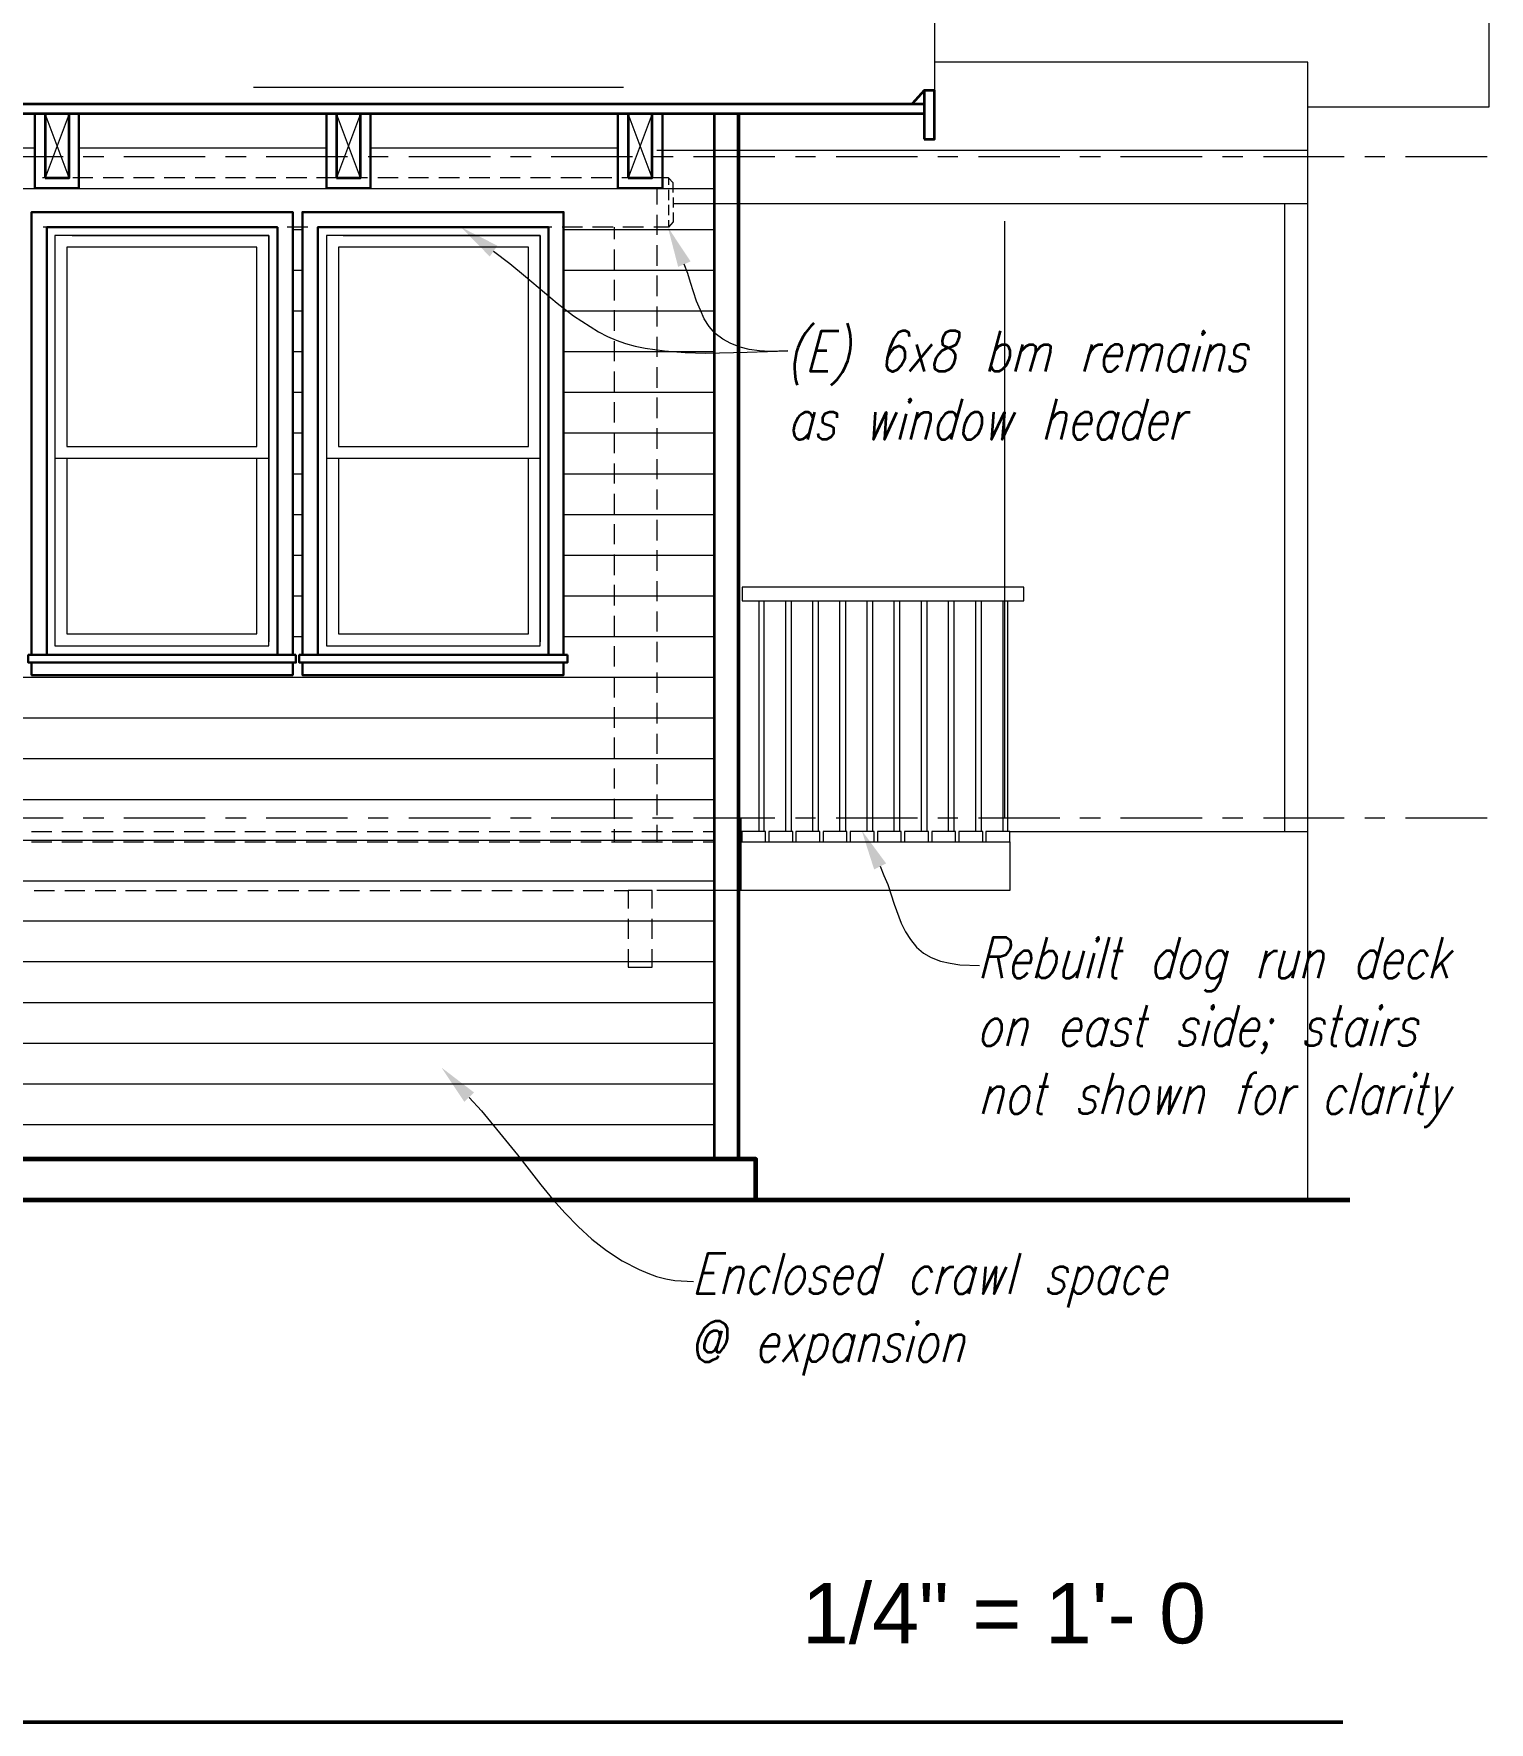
# Model space of a CAD drawing. Header units: inches. Extents: x 1543 to 43489, y -26 to 5775.
# Drawn here: x 3647 to 3870.6, y 1575 to 1834.4 of the extents above; entities that cross this region are included whole.
import ezdxf

# ---------------------------------------------------------------- set-up
doc = ezdxf.new("R2010")
doc.units = ezdxf.units.IN
doc.header["$LTSCALE"] = 0.5
doc.header["$MEASUREMENT"] = 0
for name, color, linetype in [('PDF_A-COLS', 7, 'Continuous'), ('PDF_A-FLOR', 7, 'Continuous'), ('PDF_A-FLOR-HRAL', 7, 'Continuous'), ('PDF_A-FLOR-LEVL', 7, 'Continuous'), ('PDF_A-Window', 7, 'Continuous'), ('PDF_C-TOPO', 7, 'Continuous'), ('PDF_Hatch-siding', 7, 'Continuous'), ('PDF_Hidden1', 7, 'Continuous'), ('PDF_Layer1', 7, 'Continuous'), ('PDF_Layer2', 7, 'Continuous'), ('PDF_Layer3', 7, 'Continuous'), ('PDF_Layer30', 7, 'Continuous'), ('PDF_Layer6', 7, 'Continuous'), ('PDF_LEADER', 7, 'Continuous'), ('PDF_Text', 7, 'Continuous'), ('PDF_TEXT3', 7, 'Continuous')]:
    doc.layers.add(name, color=color, linetype=linetype)
doc.styles.add('PDF Arial', font='arial.ttf')

msp = doc.modelspace()

# ---------------------------------------------------------------- linework, layer by layer
at = {"layer": 'PDF_A-COLS', "lineweight": 5}
msp.add_lwpolyline([(3796.14, 1805.61), (3796.14, 1713.96)], dxfattribs=at)
at = {"layer": 'PDF_A-FLOR', "lineweight": 35}
msp.add_lwpolyline([(3755.52, 1713.96), (3755.52, 1702.78)], dxfattribs=at)
at = {"layer": 'PDF_A-FLOR-HRAL', "lineweight": 13}
msp.add_lwpolyline([(3799.14, 1747.32), (3799.14, 1749.4), (3755.85, 1749.4), (3755.85, 1747.32)], close=True, dxfattribs=at)
for points in [[(3758.44, 1711.87), (3758.44, 1747.32)], [(3759.19, 1747.32), (3759.19, 1711.87)], [(3762.53, 1711.87), (3762.53, 1747.32)], [(3763.36, 1747.32), (3763.36, 1711.87)], [(3766.7, 1711.87), (3766.7, 1747.32)], [(3767.53, 1747.32), (3767.53, 1711.87)], [(3770.87, 1711.87), (3770.87, 1747.32)], [(3771.7, 1747.32), (3771.7, 1711.87)], [(3775.04, 1711.87), (3775.04, 1747.32)], [(3775.87, 1747.32), (3775.87, 1711.87)], [(3779.21, 1711.87), (3779.21, 1747.32)], [(3780.04, 1747.32), (3780.04, 1711.87)], [(3783.38, 1711.87), (3783.38, 1747.32)], [(3784.21, 1747.32), (3784.21, 1711.87)], [(3787.55, 1711.87), (3787.55, 1747.32)], [(3788.38, 1747.32), (3788.38, 1711.87)], [(3791.72, 1711.87), (3791.72, 1747.32)], [(3792.55, 1747.32), (3792.55, 1711.87)]]:
    msp.add_lwpolyline(points, dxfattribs=at)
at = {"layer": 'PDF_A-FLOR-HRAL', "lineweight": 20}
for points in [[(3795.89, 1747.32), (3795.89, 1711.87)], [(3796.64, 1711.87), (3796.64, 1747.32)]]:
    msp.add_lwpolyline(points, dxfattribs=at)
at = {"layer": 'PDF_A-FLOR-LEVL', "lineweight": 20}
for points in [[(3639.01, 1815.54), (3651.52, 1815.54)], [(3654.61, 1815.54), (3657.78, 1815.54)], [(3660.86, 1815.54), (3673.37, 1815.54)], [(3676.46, 1815.54), (3679.63, 1815.54)], [(3682.71, 1815.54), (3695.22, 1815.54)], [(3698.39, 1815.54), (3701.48, 1815.54)], [(3704.65, 1815.54), (3717.16, 1815.54)], [(3720.24, 1815.54), (3723.41, 1815.54)], [(3726.5, 1815.54), (3739.01, 1815.54)], [(3742.09, 1815.54), (3745.26, 1815.54)], [(3748.35, 1815.54), (3760.86, 1815.54)], [(3764.03, 1815.54), (3767.11, 1815.54)], [(3770.28, 1815.54), (3782.79, 1815.54)], [(3785.88, 1815.54), (3788.96, 1815.54)], [(3792.13, 1815.54), (3804.64, 1815.54)], [(3807.73, 1815.54), (3810.9, 1815.54)], [(3813.98, 1815.54), (3826.49, 1815.54)], [(3829.66, 1815.54), (3832.75, 1815.54)], [(3835.92, 1815.54), (3848.35, 1815.54)], [(3851.51, 1815.54), (3854.6, 1815.54)], [(3857.77, 1815.54), (3870.28, 1815.54)], [(3639.01, 1713.96), (3651.52, 1713.96)], [(3654.61, 1713.96), (3657.78, 1713.96)], [(3660.86, 1713.96), (3673.37, 1713.96)], [(3676.46, 1713.96), (3679.63, 1713.96)], [(3682.71, 1713.96), (3695.22, 1713.96)], [(3698.39, 1713.96), (3701.48, 1713.96)], [(3704.65, 1713.96), (3717.16, 1713.96)], [(3720.24, 1713.96), (3723.41, 1713.96)], [(3726.5, 1713.96), (3739.01, 1713.96)], [(3742.09, 1713.96), (3745.26, 1713.96)], [(3748.35, 1713.96), (3760.86, 1713.96)], [(3764.03, 1713.96), (3767.11, 1713.96)], [(3770.28, 1713.96), (3782.79, 1713.96)], [(3785.88, 1713.96), (3788.96, 1713.96)], [(3792.13, 1713.96), (3804.64, 1713.96)], [(3807.73, 1713.96), (3810.9, 1713.96)], [(3813.98, 1713.96), (3826.49, 1713.96)], [(3829.66, 1713.96), (3832.75, 1713.96)], [(3835.92, 1713.96), (3848.35, 1713.96)], [(3851.51, 1713.96), (3854.6, 1713.96)], [(3857.77, 1713.96), (3870.28, 1713.96)]]:
    msp.add_lwpolyline(points, dxfattribs=at)
at = {"layer": 'PDF_A-Window', "lineweight": 30}
for points in [[(3647.18, 1822.13), (3647.18, 1810.7), (3653.94, 1810.7), (3653.94, 1822.13)], [(3691.97, 1822.13), (3691.97, 1810.7), (3698.73, 1810.7), (3698.73, 1822.13)], [(3736.76, 1822.13), (3736.76, 1810.7), (3743.59, 1810.7), (3743.59, 1822.13)]]:
    msp.add_lwpolyline(points, dxfattribs=at)
at = {"layer": 'PDF_C-TOPO', "lineweight": 60}
for points in [[(3757.94, 1655.24), (3757.94, 1661.5), (3294.15, 1661.5), (3294.15, 1655.24), (3235.77, 1649.07)], [(3849.18, 1655.24), (3294.15, 1655.24)]]:
    msp.add_lwpolyline(points, dxfattribs=at)
at = {"layer": 'PDF_Hatch-siding', "lineweight": 13}
for points in [[(3609.15, 1816.87), (3647.18, 1816.87)], [(3653.94, 1816.87), (3691.97, 1816.87)], [(3698.73, 1816.87), (3736.76, 1816.87)], [(3540.18, 1810.62), (3751.6, 1810.62)], [(3686.8, 1804.36), (3688.3, 1804.36)], [(3728.42, 1804.36), (3751.6, 1804.36)], [(3686.8, 1798.11), (3688.3, 1798.11)], [(3728.42, 1798.11), (3751.6, 1798.11)], [(3686.8, 1791.85), (3688.3, 1791.85)], [(3728.42, 1791.85), (3751.6, 1791.85)], [(3686.8, 1785.6), (3688.3, 1785.6)], [(3728.42, 1785.6), (3751.6, 1785.6)], [(3686.8, 1779.34), (3688.3, 1779.34)], [(3728.42, 1779.34), (3751.6, 1779.34)], [(3686.8, 1773.09), (3688.3, 1773.09)], [(3728.42, 1773.09), (3751.6, 1773.09)], [(3686.8, 1766.83), (3688.3, 1766.83)], [(3728.42, 1766.83), (3751.6, 1766.83)], [(3686.8, 1760.58), (3688.3, 1760.58)], [(3728.42, 1760.58), (3751.6, 1760.58)], [(3686.8, 1754.32), (3688.3, 1754.32)], [(3728.42, 1754.32), (3751.6, 1754.32)], [(3686.8, 1748.07), (3688.3, 1748.07)], [(3728.42, 1748.07), (3751.6, 1748.07)], [(3686.8, 1741.81), (3688.3, 1741.81)], [(3728.42, 1741.81), (3751.6, 1741.81)], [(3540.18, 1735.56), (3751.6, 1735.56)], [(3540.18, 1729.3), (3751.6, 1729.3)], [(3540.18, 1723.05), (3751.6, 1723.05)], [(3540.18, 1716.79), (3751.6, 1716.79)], [(3540.18, 1710.54), (3751.6, 1710.54)], [(3540.18, 1704.28), (3751.6, 1704.28)], [(3540.18, 1698.11), (3751.6, 1698.11)], [(3540.18, 1691.86), (3751.6, 1691.86)], [(3540.18, 1685.6), (3751.6, 1685.6)], [(3540.18, 1679.35), (3751.6, 1679.35)], [(3540.18, 1673.09), (3751.6, 1673.09)], [(3540.18, 1666.84), (3751.6, 1666.84)]]:
    msp.add_lwpolyline(points, dxfattribs=at)
at = {"layer": 'PDF_Hidden1', "lineweight": 20}
for points in [[(3651.44, 1812.29), (3648.35, 1812.29)], [(3656.11, 1812.29), (3653.02, 1812.29)], [(3660.78, 1812.29), (3657.69, 1812.29)], [(3665.53, 1812.29), (3662.36, 1812.29)], [(3670.2, 1812.29), (3667.03, 1812.29)], [(3674.87, 1812.29), (3671.79, 1812.29)], [(3679.54, 1812.29), (3676.46, 1812.29)], [(3684.21, 1812.29), (3681.13, 1812.29)], [(3688.97, 1812.29), (3685.8, 1812.29)], [(3693.64, 1812.29), (3690.47, 1812.29)], [(3698.31, 1812.29), (3695.22, 1812.29)], [(3702.98, 1812.29), (3699.89, 1812.29)], [(3707.65, 1812.29), (3704.56, 1812.29)], [(3712.4, 1812.29), (3709.23, 1812.29)], [(3717.07, 1812.29), (3713.9, 1812.29)], [(3721.74, 1812.29), (3718.66, 1812.29)], [(3726.41, 1812.29), (3723.33, 1812.29)], [(3731.17, 1812.29), (3728, 1812.29)], [(3735.84, 1812.29), (3732.67, 1812.29)], [(3740.51, 1812.29), (3737.34, 1812.29)], [(3745.26, 1810.03), (3745.26, 1811.53), (3744.51, 1812.29), (3742.09, 1812.29)], [(3742.76, 1810.7), (3742.76, 1808.2)], [(3744.51, 1812.29), (3744.51, 1811.2)], [(3744.51, 1810.45), (3744.51, 1808.87)], [(3744.51, 1808.12), (3744.51, 1806.53)], [(3745.26, 1809.28), (3745.26, 1807.7)], [(3745.26, 1806.95), (3745.26, 1805.53), (3744.51, 1804.7), (3742.26, 1804.7)], [(3742.76, 1806.61), (3742.76, 1803.53)], [(3744.51, 1805.78), (3744.51, 1804.7)], [(3651.6, 1804.7), (3648.44, 1804.7)], [(3656.28, 1804.7), (3653.19, 1804.7)], [(3660.95, 1804.7), (3657.86, 1804.7)], [(3665.7, 1804.7), (3662.53, 1804.7)], [(3670.37, 1804.7), (3667.2, 1804.7)], [(3675.04, 1804.7), (3671.95, 1804.7)], [(3679.71, 1804.7), (3676.62, 1804.7)], [(3684.38, 1804.7), (3681.3, 1804.7)], [(3689.13, 1804.7), (3685.97, 1804.7)], [(3693.81, 1804.7), (3690.64, 1804.7)], [(3698.48, 1804.7), (3695.39, 1804.7)], [(3703.15, 1804.7), (3700.06, 1804.7)], [(3707.82, 1804.7), (3704.73, 1804.7)], [(3712.57, 1804.7), (3709.4, 1804.7)], [(3717.24, 1804.7), (3714.07, 1804.7)], [(3721.91, 1804.7), (3718.83, 1804.7)], [(3726.58, 1804.7), (3723.5, 1804.7)], [(3731.34, 1804.7), (3728.17, 1804.7)], [(3736.01, 1804.7), (3732.84, 1804.7)], [(3736.17, 1804.7), (3736.17, 1802.86)], [(3740.68, 1804.7), (3737.51, 1804.7)], [(3736.17, 1801.28), (3736.17, 1798.19)], [(3742.76, 1801.94), (3742.76, 1798.77)], [(3736.17, 1796.61), (3736.17, 1793.44)], [(3742.76, 1797.27), (3742.76, 1794.1)], [(3742.76, 1792.52), (3742.76, 1789.43)], [(3736.17, 1791.94), (3736.17, 1788.77)], [(3742.76, 1787.85), (3742.76, 1784.76)], [(3736.17, 1787.18), (3736.17, 1784.1)], [(3736.17, 1782.51), (3736.17, 1779.43)], [(3742.76, 1783.18), (3742.76, 1780.01)], [(3736.17, 1777.84), (3736.17, 1774.67)], [(3742.76, 1778.51), (3742.76, 1775.34)], [(3736.17, 1773.17), (3736.17, 1770)], [(3742.76, 1773.84), (3742.76, 1770.67)], [(3736.17, 1768.42), (3736.17, 1765.33)], [(3742.76, 1769.08), (3742.76, 1766)], [(3742.76, 1764.41), (3742.76, 1761.33)], [(3736.17, 1763.75), (3736.17, 1760.66)], [(3736.17, 1759.08), (3736.17, 1755.99)], [(3742.76, 1759.74), (3742.76, 1756.57)], [(3736.17, 1754.41), (3736.17, 1751.24)], [(3742.76, 1755.07), (3742.76, 1751.9)], [(3736.17, 1749.74), (3736.17, 1746.57)], [(3742.76, 1750.32), (3742.76, 1747.23)], [(3736.17, 1744.98), (3736.17, 1741.9)], [(3742.76, 1745.65), (3742.76, 1742.56)], [(3742.76, 1740.98), (3742.76, 1737.89)], [(3736.17, 1740.31), (3736.17, 1737.23)], [(3736.17, 1735.64), (3736.17, 1732.47)], [(3742.76, 1736.31), (3742.76, 1733.14)], [(3736.17, 1730.97), (3736.17, 1727.8)], [(3742.76, 1731.64), (3742.76, 1728.47)], [(3736.17, 1726.3), (3736.17, 1723.13)], [(3742.76, 1726.88), (3742.76, 1723.8)], [(3736.17, 1721.55), (3736.17, 1718.46)], [(3742.76, 1722.21), (3742.76, 1719.13)], [(3742.76, 1717.54), (3742.76, 1714.37)], [(3736.17, 1716.88), (3736.17, 1713.79)], [(3736.17, 1712.21), (3736.17, 1710.29)], [(3742.76, 1712.87), (3742.76, 1710.29)], [(3646.68, 1711.87), (3649.77, 1711.87)], [(3646.68, 1710.29), (3649.77, 1710.29)], [(3651.35, 1711.87), (3654.52, 1711.87)], [(3651.35, 1710.29), (3654.52, 1710.29)], [(3656.02, 1711.87), (3659.19, 1711.87)], [(3656.02, 1710.29), (3659.19, 1710.29)], [(3660.78, 1711.87), (3663.86, 1711.87)], [(3660.78, 1710.29), (3663.86, 1710.29)], [(3665.45, 1711.87), (3668.53, 1711.87)], [(3665.45, 1710.29), (3668.53, 1710.29)], [(3670.12, 1711.87), (3673.21, 1711.87)], [(3670.12, 1710.29), (3673.21, 1710.29)], [(3674.79, 1711.87), (3677.96, 1711.87)], [(3674.79, 1710.29), (3677.96, 1710.29)], [(3679.46, 1711.87), (3682.63, 1711.87)], [(3679.46, 1710.29), (3682.63, 1710.29)], [(3684.21, 1711.87), (3687.3, 1711.87)], [(3684.21, 1710.29), (3687.3, 1710.29)], [(3688.88, 1711.87), (3691.97, 1711.87)], [(3688.88, 1710.29), (3691.97, 1710.29)], [(3693.55, 1711.87), (3696.64, 1711.87)], [(3693.55, 1710.29), (3696.64, 1710.29)], [(3698.23, 1711.87), (3701.39, 1711.87)], [(3698.23, 1710.29), (3701.39, 1710.29)], [(3702.9, 1711.87), (3706.06, 1711.87)], [(3702.9, 1710.29), (3706.06, 1710.29)], [(3707.65, 1711.87), (3710.74, 1711.87)], [(3707.65, 1710.29), (3710.74, 1710.29)], [(3712.32, 1711.87), (3715.41, 1711.87)], [(3712.32, 1710.29), (3715.41, 1710.29)], [(3716.99, 1711.87), (3720.16, 1711.87)], [(3716.99, 1710.29), (3720.16, 1710.29)], [(3721.66, 1711.87), (3724.83, 1711.87)], [(3721.66, 1710.29), (3724.83, 1710.29)], [(3726.33, 1711.87), (3729.5, 1711.87)], [(3726.33, 1710.29), (3729.5, 1710.29)], [(3731.08, 1711.87), (3734.17, 1711.87)], [(3731.08, 1710.29), (3734.17, 1710.29)], [(3735.76, 1711.87), (3738.84, 1711.87)], [(3735.76, 1710.29), (3738.84, 1710.29)], [(3740.43, 1711.87), (3743.59, 1711.87)], [(3740.43, 1710.29), (3743.59, 1710.29)], [(3745.1, 1711.87), (3748.27, 1711.87)], [(3745.1, 1710.29), (3748.27, 1710.29)], [(3749.85, 1711.87), (3751.6, 1711.87)], [(3749.85, 1710.29), (3751.6, 1710.29)], [(3647.1, 1702.78), (3650.19, 1702.78)], [(3651.77, 1702.78), (3654.86, 1702.78)], [(3656.44, 1702.78), (3659.61, 1702.78)], [(3661.11, 1702.78), (3664.28, 1702.78)], [(3665.78, 1702.78), (3668.95, 1702.78)], [(3670.54, 1702.78), (3673.62, 1702.78)], [(3675.21, 1702.78), (3678.29, 1702.78)], [(3679.88, 1702.78), (3683.05, 1702.78)], [(3684.55, 1702.78), (3687.72, 1702.78)], [(3689.22, 1702.78), (3692.39, 1702.78)], [(3693.97, 1702.78), (3697.06, 1702.78)], [(3698.64, 1702.78), (3701.73, 1702.78)], [(3703.31, 1702.78), (3706.48, 1702.78)], [(3707.98, 1702.78), (3711.15, 1702.78)], [(3712.74, 1702.78), (3715.82, 1702.78)], [(3717.41, 1702.78), (3720.49, 1702.78)], [(3722.08, 1702.78), (3725.16, 1702.78)], [(3726.75, 1702.78), (3729.92, 1702.78)], [(3731.42, 1702.78), (3734.59, 1702.78)], [(3736.17, 1702.78), (3738.34, 1702.78)], [(3742.01, 1700.03), (3742.01, 1702.78), (3738.34, 1702.78), (3738.34, 1700.03)], [(3738.34, 1698.44), (3738.34, 1695.36)], [(3742.01, 1695.36), (3742.01, 1698.44)], [(3738.34, 1693.77), (3738.34, 1691.02), (3742.01, 1691.02), (3742.01, 1693.77)]]:
    msp.add_lwpolyline(points, dxfattribs=at)
at = {"layer": 'PDF_Layer1', "lineweight": 20}
for points in [[(3680.79, 1826.21), (3737.59, 1826.21)], [(3652.44, 1812.29), (3648.77, 1822.13)], [(3652.44, 1822.13), (3648.77, 1812.29)], [(3697.22, 1812.29), (3693.55, 1822.13)], [(3697.22, 1822.13), (3693.55, 1812.29)], [(3742.01, 1812.29), (3738.34, 1822.13)], [(3742.01, 1822.13), (3738.34, 1812.29)], [(3652.94, 1803.44), (3683.13, 1803.44), (3683.13, 1740.98)], [(3694.56, 1803.44), (3724.83, 1803.44), (3724.83, 1740.98)], [(3683.13, 1769.17), (3650.27, 1769.17)], [(3652.11, 1769.17), (3652.11, 1742.23), (3681.3, 1742.23), (3681.3, 1769.17)], [(3724.83, 1769.17), (3691.97, 1769.17)], [(3693.81, 1769.17), (3693.81, 1742.23), (3723, 1742.23), (3723, 1769.17)], [(3755.52, 1710.29), (3796.97, 1710.29), (3796.97, 1702.78), (3742.76, 1702.78)]]:
    msp.add_lwpolyline(points, dxfattribs=at)
for points in [[(3650.27, 1803.44), (3650.27, 1740.39), (3683.13, 1740.39), (3683.13, 1803.44)], [(3691.97, 1803.44), (3691.97, 1740.39), (3724.83, 1740.39), (3724.83, 1803.44)], [(3652.11, 1801.61), (3652.11, 1771), (3681.3, 1771), (3681.3, 1801.61)], [(3693.81, 1801.61), (3693.81, 1771), (3723, 1771), (3723, 1801.61)], [(3755.77, 1710.29), (3759.44, 1710.29), (3759.44, 1711.87), (3755.77, 1711.87)], [(3759.94, 1710.29), (3763.61, 1710.29), (3763.61, 1711.87), (3759.94, 1711.87)], [(3764.11, 1710.29), (3767.78, 1710.29), (3767.78, 1711.87), (3764.11, 1711.87)], [(3768.28, 1710.29), (3771.95, 1710.29), (3771.95, 1711.87), (3768.28, 1711.87)], [(3772.45, 1710.29), (3776.12, 1710.29), (3776.12, 1711.87), (3772.45, 1711.87)], [(3776.62, 1710.29), (3780.29, 1710.29), (3780.29, 1711.87), (3776.62, 1711.87)], [(3780.79, 1710.29), (3784.46, 1710.29), (3784.46, 1711.87), (3780.79, 1711.87)], [(3784.96, 1710.29), (3788.63, 1710.29), (3788.63, 1711.87), (3784.96, 1711.87)], [(3789.13, 1710.29), (3792.8, 1710.29), (3792.8, 1711.87), (3789.13, 1711.87)], [(3793.3, 1710.29), (3796.97, 1710.29), (3796.97, 1711.87), (3793.3, 1711.87)]]:
    msp.add_lwpolyline(points, close=True, dxfattribs=at)
at = {"layer": 'PDF_Layer2', "lineweight": 30}
for points in [[(3686.8, 1738.98), (3686.8, 1807.03), (3646.68, 1807.03), (3646.68, 1738.98)], [(3728.42, 1738.98), (3728.42, 1807.03), (3688.3, 1807.03), (3688.3, 1738.98)], [(3646.68, 1737.81), (3646.68, 1735.89), (3686.8, 1735.89), (3686.8, 1737.81)], [(3688.3, 1737.81), (3688.3, 1735.89), (3728.42, 1735.89), (3728.42, 1737.81)]]:
    msp.add_lwpolyline(points, dxfattribs=at)
for points in [[(3684.46, 1738.98), (3684.46, 1804.7), (3649.02, 1804.7), (3649.02, 1738.98), (3649.02, 1804.7), (3684.46, 1804.7)], [(3726.08, 1738.98), (3726.08, 1804.7), (3690.64, 1804.7), (3690.64, 1738.98), (3690.64, 1804.7), (3726.08, 1804.7)], [(3687.3, 1738.98), (3687.3, 1737.81), (3646.18, 1737.81), (3646.18, 1738.98)], [(3729, 1738.98), (3729, 1737.81), (3687.8, 1737.81), (3687.8, 1738.98)]]:
    msp.add_lwpolyline(points, close=True, dxfattribs=at)
at = {"layer": 'PDF_Layer3', "lineweight": 35}
for points in [[(3456.62, 1823.63), (3783.79, 1823.63), (3783.79, 1822.13), (3456.62, 1822.13), (3456.62, 1825.55)], [(3783.79, 1825.71), (3781.96, 1823.63)], [(3751.6, 1661.5), (3751.6, 1822.13)]]:
    msp.add_lwpolyline(points, dxfattribs=at)
for points in [[(3783.79, 1818.21), (3785.38, 1818.21), (3785.38, 1825.71), (3783.79, 1825.71)], [(3648.77, 1812.29), (3652.44, 1812.29), (3652.44, 1822.13), (3648.77, 1822.13)], [(3693.55, 1812.29), (3697.22, 1812.29), (3697.22, 1822.13), (3693.55, 1822.13)], [(3738.34, 1812.29), (3742.01, 1812.29), (3742.01, 1822.13), (3738.34, 1822.13)]]:
    msp.add_lwpolyline(points, close=True, dxfattribs=at)
at = {"layer": 'PDF_Layer30', "lineweight": 13}
for points in [[(3842.76, 1823.21), (3870.61, 1823.21), (3870.61, 1882.17), (3742.76, 1882.17)], [(3503.07, 1848.4), (3785.38, 1848.56), (3785.38, 1825.71)], [(3842.76, 1816.46), (3842.76, 1830.05), (3785.38, 1830.05)], [(3842.76, 1655.24), (3842.76, 1816.46), (3742.76, 1816.46)], [(3842.76, 1808.28), (3745.26, 1808.28)], [(3839.17, 1808.28), (3839.17, 1711.87)], [(3796.97, 1711.87), (3842.76, 1711.87)]]:
    msp.add_lwpolyline(points, dxfattribs=at)
at = {"layer": 'PDF_Layer6', "lineweight": 50}
for points in [[(3755.27, 1661.5), (3755.27, 1822.13)], [(3281.64, 1575.01), (3848.1, 1575.01)]]:
    msp.add_lwpolyline(points, dxfattribs=at)
at = {"layer": 'PDF_LEADER', "lineweight": 20}
for points in [[(3717.66, 1801.03), (3720.16, 1799.11), (3722.58, 1797.11), (3727.42, 1793.02), (3729.92, 1791.1), (3732.5, 1789.43), (3733.75, 1788.6), (3735.17, 1787.93), (3736.51, 1787.35), (3737.92, 1786.85), (3739.42, 1786.43), (3740.93, 1786.1), (3743.93, 1785.68), (3747.1, 1785.43), (3750.27, 1785.35), (3756.61, 1785.51), (3762.86, 1785.68), (3760.02, 1785.6), (3758.52, 1785.68), (3756.94, 1785.93), (3755.52, 1786.26), (3754.1, 1786.85), (3752.85, 1787.52), (3751.68, 1788.35), (3750.77, 1789.43), (3750.02, 1790.6), (3749.43, 1791.94), (3748.85, 1793.35), (3747.93, 1796.19), (3747.51, 1797.61), (3746.93, 1799.02)], [(3777.04, 1706.53), (3777.62, 1705.12), (3778.21, 1703.7), (3779.21, 1700.7), (3780.29, 1697.78), (3780.96, 1696.44), (3781.71, 1695.28), (3782.63, 1694.11), (3783.71, 1693.19), (3784.88, 1692.52), (3786.3, 1691.94), (3787.8, 1691.61), (3789.3, 1691.36), (3792.3, 1691.27)], [(3713.9, 1671.01), (3715.82, 1668.92), (3717.66, 1666.67), (3721.33, 1662.17), (3724.91, 1657.58), (3726.75, 1655.33), (3728.67, 1653.24), (3730.67, 1651.16), (3732.75, 1649.24), (3735, 1647.49), (3737.42, 1645.9), (3740.01, 1644.57), (3741.34, 1643.98), (3742.68, 1643.48), (3744.1, 1643.15), (3745.51, 1642.9), (3748.35, 1642.73)]]:
    msp.add_lwpolyline(points, dxfattribs=at)
at = {"layer": 'PDF_LEADER', "transparency": 33554559}
for points in [[(3718.24, 1801.86), (3712.65, 1804.7), (3717.07, 1800.19)], [(3747.93, 1799.44), (3744.43, 1804.7), (3746.01, 1798.61)], [(3777.96, 1706.95), (3774.2, 1712.04), (3776.12, 1706.03)], [(3714.66, 1671.76), (3709.65, 1675.59), (3713.15, 1670.34)]]:
    msp.add_solid(points, dxfattribs=at)
at = {"layer": 'PDF_TEXT3', "lineweight": 35}
for points in [[(3769.03, 1782.51), (3766.36, 1782.51), (3768.03, 1788.77), (3770.7, 1788.77)], [(3781.54, 1787.85), (3781.46, 1788.52), (3780.96, 1788.77), (3780.54, 1788.77), (3779.79, 1788.52), (3779.12, 1787.6), (3778.54, 1786.1), (3778.12, 1784.6), (3778.04, 1783.43), (3778.29, 1782.85), (3778.87, 1782.51), (3779.04, 1782.51), (3779.71, 1782.85), (3780.29, 1783.43), (3780.79, 1784.35), (3780.87, 1784.6), (3780.87, 1785.51), (3780.62, 1786.1), (3780.04, 1786.43), (3779.87, 1786.43), (3779.12, 1786.1), (3778.62, 1785.51), (3778.12, 1784.6)], [(3795.47, 1788.77), (3793.8, 1782.51)], [(3767.2, 1785.76), (3768.87, 1785.76)], [(3784.96, 1786.68), (3781.54, 1782.51)], [(3782.63, 1786.68), (3783.79, 1782.51)], [(3794.72, 1785.76), (3795.3, 1786.43), (3795.8, 1786.68), (3796.39, 1786.68), (3796.72, 1786.43), (3796.97, 1785.76), (3796.97, 1784.93), (3796.8, 1784.35), (3796.39, 1783.43), (3795.8, 1782.85), (3795.3, 1782.51), (3794.64, 1782.51), (3794.3, 1782.85), (3794.05, 1783.43)], [(3798.89, 1786.68), (3797.8, 1782.51)], [(3798.56, 1785.51), (3799.47, 1786.43), (3799.97, 1786.68), (3800.56, 1786.68), (3800.89, 1786.43), (3800.89, 1785.51), (3800.06, 1782.51)], [(3800.89, 1785.51), (3801.72, 1786.43), (3802.23, 1786.68), (3802.89, 1786.68), (3803.23, 1786.43), (3803.14, 1785.51), (3802.39, 1782.51)], [(3809.56, 1786.68), (3808.4, 1782.51)], [(3809.06, 1784.93), (3809.48, 1785.76), (3810.06, 1786.43), (3810.57, 1786.68), (3811.23, 1786.68)], [(3811.57, 1784.93), (3814.07, 1784.93), (3814.23, 1785.51), (3814.15, 1786.1), (3814.07, 1786.43), (3813.73, 1786.68), (3813.07, 1786.68), (3812.57, 1786.43), (3811.98, 1785.76), (3811.57, 1784.93), (3811.4, 1784.35), (3811.4, 1783.43), (3811.65, 1782.85), (3811.98, 1782.51), (3812.57, 1782.51), (3813.07, 1782.85), (3813.65, 1783.43)], [(3815.99, 1786.68), (3814.9, 1782.51)], [(3815.65, 1785.51), (3816.57, 1786.43), (3817.07, 1786.68), (3817.65, 1786.68), (3817.99, 1786.43), (3817.99, 1785.51), (3817.15, 1782.51)], [(3817.99, 1785.51), (3818.82, 1786.43), (3819.32, 1786.68), (3819.99, 1786.68), (3820.32, 1786.43), (3820.24, 1785.51), (3819.49, 1782.51)], [(3824.33, 1785.76), (3824.08, 1786.43), (3823.74, 1786.68), (3823.08, 1786.68), (3822.57, 1786.43), (3821.99, 1785.76), (3821.57, 1784.93), (3821.41, 1784.35), (3821.32, 1783.43), (3821.66, 1782.85), (3821.99, 1782.51), (3822.57, 1782.51), (3823.08, 1782.85), (3823.66, 1783.43)], [(3824.49, 1786.68), (3823.41, 1782.51)], [(3826.16, 1786.43), (3825.08, 1782.51)], [(3827.83, 1786.68), (3826.74, 1782.51)], [(3827.58, 1785.51), (3828.41, 1786.43), (3828.91, 1786.68), (3829.5, 1786.68), (3829.83, 1786.43), (3829.83, 1785.51), (3829.08, 1782.51)], [(3833.67, 1785.76), (3833.58, 1786.43), (3833.08, 1786.68), (3832.42, 1786.68), (3831.75, 1786.43), (3831.42, 1785.76), (3831.42, 1785.18), (3831.75, 1784.93), (3832.75, 1784.6), (3833.08, 1784.35), (3833.08, 1783.68), (3833, 1783.43), (3832.67, 1782.85), (3832, 1782.51), (3831.33, 1782.51), (3830.75, 1782.85), (3830.75, 1783.43)], [(3789.63, 1778.34), (3787.88, 1772.09)], [(3804.14, 1778.34), (3802.48, 1772.09)], [(3818.15, 1778.34), (3816.49, 1772.09)], [(3766.95, 1776.26), (3765.86, 1772.09)], [(3770.45, 1775.42), (3770.45, 1776.01), (3769.87, 1776.26), (3769.28, 1776.26), (3768.53, 1776.01), (3768.2, 1775.42), (3768.2, 1774.76), (3768.53, 1774.51), (3769.53, 1774.17), (3769.87, 1773.92), (3769.87, 1773.34), (3769.87, 1773), (3769.45, 1772.42), (3768.78, 1772.09), (3768.11, 1772.09), (3767.61, 1772.42), (3767.53, 1773)], [(3776.29, 1776.26), (3776.04, 1772.09), (3777.96, 1776.26), (3777.71, 1772.09), (3779.62, 1776.26)], [(3781.04, 1776.01), (3780.04, 1772.09)], [(3782.79, 1776.26), (3781.71, 1772.09)], [(3782.46, 1775.09), (3783.29, 1776.01), (3783.79, 1776.26), (3784.46, 1776.26), (3784.79, 1776.01), (3784.79, 1775.09), (3783.96, 1772.09)], [(3788.8, 1775.42), (3788.55, 1776.01), (3788.21, 1776.26), (3787.55, 1776.26), (3787.05, 1776.01), (3786.55, 1775.42), (3786.05, 1774.51), (3785.88, 1773.92), (3785.88, 1773), (3786.13, 1772.42), (3786.46, 1772.09), (3787.05, 1772.09), (3787.55, 1772.42), (3788.13, 1773)], [(3794.47, 1776.26), (3794.14, 1772.09), (3796.14, 1776.26), (3795.8, 1772.09), (3797.8, 1776.26)], [(3803.31, 1775.09), (3804.14, 1776.01), (3804.64, 1776.26), (3805.31, 1776.26), (3805.64, 1776.01), (3805.56, 1775.09), (3804.81, 1772.09)], [(3806.9, 1774.51), (3809.4, 1774.51), (3809.56, 1775.09), (3809.48, 1775.67), (3809.4, 1776.01), (3809.06, 1776.26), (3808.4, 1776.26), (3807.9, 1776.01), (3807.31, 1775.42), (3806.9, 1774.51), (3806.73, 1773.92), (3806.73, 1773), (3806.98, 1772.42), (3807.31, 1772.09), (3807.9, 1772.09), (3808.4, 1772.42), (3808.98, 1773)], [(3813.4, 1775.42), (3813.15, 1776.01), (3812.82, 1776.26), (3812.15, 1776.26), (3811.65, 1776.01), (3811.07, 1775.42), (3810.65, 1774.51), (3810.48, 1773.92), (3810.48, 1773), (3810.73, 1772.42), (3811.07, 1772.09), (3811.65, 1772.09), (3812.15, 1772.42), (3812.73, 1773)], [(3813.65, 1776.26), (3812.48, 1772.09)], [(3818.57, 1774.51), (3821.07, 1774.51), (3821.24, 1775.09), (3821.16, 1775.67), (3821.07, 1776.01), (3820.74, 1776.26), (3820.07, 1776.26), (3819.57, 1776.01), (3818.99, 1775.42), (3818.57, 1774.51), (3818.4, 1773.92), (3818.4, 1773), (3818.65, 1772.42), (3818.99, 1772.09), (3819.57, 1772.09), (3820.07, 1772.42), (3820.66, 1773)], [(3822.99, 1776.26), (3821.91, 1772.09)], [(3822.49, 1774.51), (3822.99, 1775.42), (3823.58, 1776.01), (3824.08, 1776.26), (3824.66, 1776.26)], [(3792.8, 1689.35), (3794.47, 1695.61), (3796.39, 1695.61), (3796.89, 1695.28), (3797.05, 1694.94), (3797.14, 1694.36), (3796.97, 1693.77), (3796.55, 1693.19), (3796.3, 1692.86), (3795.55, 1692.61), (3793.72, 1692.61)], [(3802.64, 1695.61), (3800.97, 1689.35)], [(3812.23, 1695.61), (3810.57, 1689.35)], [(3814.07, 1695.61), (3812.73, 1690.52), (3812.73, 1689.6), (3813.07, 1689.35), (3813.48, 1689.35)], [(3823.08, 1695.61), (3821.41, 1689.35)], [(3854.27, 1695.61), (3852.6, 1689.35)], [(3863.44, 1695.61), (3861.77, 1689.35)], [(3795.14, 1692.61), (3795.72, 1689.35)], [(3797.64, 1691.69), (3800.14, 1691.69), (3800.31, 1692.27), (3800.22, 1692.86), (3800.14, 1693.19), (3799.81, 1693.52), (3799.14, 1693.52), (3798.64, 1693.19), (3798.06, 1692.61), (3797.64, 1691.69), (3797.47, 1691.11), (3797.47, 1690.19), (3797.72, 1689.6), (3798.06, 1689.35), (3798.64, 1689.35), (3799.14, 1689.6), (3799.72, 1690.19)], [(3801.81, 1692.61), (3802.39, 1693.19), (3802.89, 1693.52), (3803.56, 1693.52), (3803.89, 1693.19), (3804.14, 1692.61), (3804.06, 1691.69), (3803.89, 1691.11), (3803.48, 1690.19), (3802.89, 1689.6), (3802.39, 1689.35), (3801.81, 1689.35), (3801.47, 1689.6), (3801.22, 1690.19)], [(3806.06, 1693.52), (3805.23, 1690.52), (3805.23, 1689.6), (3805.56, 1689.35), (3806.14, 1689.35), (3806.65, 1689.6), (3807.56, 1690.52)], [(3808.31, 1693.52), (3807.23, 1689.35)], [(3809.9, 1693.19), (3808.9, 1689.35)], [(3812.9, 1693.52), (3814.4, 1693.52)], [(3822.24, 1692.61), (3821.99, 1693.19), (3821.66, 1693.52), (3820.99, 1693.52), (3820.57, 1693.19), (3819.99, 1692.61), (3819.49, 1691.69), (3819.32, 1691.11), (3819.32, 1690.19), (3819.57, 1689.6), (3819.91, 1689.35), (3820.57, 1689.35), (3821.07, 1689.6), (3821.57, 1690.19)], [(3830.41, 1693.52), (3829.16, 1688.69), (3828.66, 1687.85), (3828.41, 1687.52), (3827.91, 1687.27), (3827.25, 1687.27), (3826.91, 1687.52)], [(3830.16, 1692.61), (3829.91, 1693.19), (3829.58, 1693.52), (3828.91, 1693.52), (3828.41, 1693.19), (3827.91, 1692.61), (3827.41, 1691.69), (3827.25, 1691.11), (3827.25, 1690.19), (3827.5, 1689.6), (3827.83, 1689.35), (3828.5, 1689.35), (3828.91, 1689.6), (3829.5, 1690.19)], [(3836.42, 1693.52), (3835.33, 1689.35)], [(3836, 1691.69), (3836.42, 1692.61), (3837, 1693.19), (3837.5, 1693.52), (3838.09, 1693.52)], [(3839.17, 1693.52), (3838.34, 1690.52), (3838.34, 1689.6), (3838.67, 1689.35), (3839.25, 1689.35), (3839.76, 1689.6), (3840.67, 1690.52)], [(3841.42, 1693.52), (3840.34, 1689.35)], [(3843.09, 1693.52), (3842.01, 1689.35)], [(3842.76, 1692.27), (3843.67, 1693.19), (3844.18, 1693.52), (3844.76, 1693.52), (3845.09, 1693.19), (3845.09, 1692.27), (3844.26, 1689.35)], [(3853.52, 1692.61), (3853.27, 1693.19), (3852.93, 1693.52), (3852.27, 1693.52), (3851.76, 1693.19), (3851.18, 1692.61), (3850.76, 1691.69), (3850.6, 1691.11), (3850.6, 1690.19), (3850.85, 1689.6), (3851.18, 1689.35), (3851.76, 1689.35), (3852.27, 1689.6), (3852.85, 1690.19)], [(3854.68, 1691.69), (3857.19, 1691.69), (3857.35, 1692.27), (3857.35, 1692.86), (3857.19, 1693.19), (3856.85, 1693.52), (3856.27, 1693.52), (3855.77, 1693.19), (3855.18, 1692.61), (3854.68, 1691.69), (3854.6, 1691.11), (3854.52, 1690.19), (3854.77, 1689.6), (3855.1, 1689.35), (3855.77, 1689.35), (3856.27, 1689.6), (3856.85, 1690.19)], [(3861.19, 1692.61), (3860.94, 1693.19), (3860.61, 1693.52), (3860.02, 1693.52), (3859.52, 1693.19), (3858.94, 1692.61), (3858.44, 1691.69), (3858.27, 1691.11), (3858.27, 1690.19), (3858.52, 1689.6), (3858.85, 1689.35), (3859.52, 1689.35), (3860.02, 1689.6), (3860.61, 1690.19)], [(3865.03, 1693.52), (3862.11, 1690.52)], [(3863.27, 1691.69), (3864.11, 1689.35)], [(3817.99, 1685.18), (3816.65, 1680.1), (3816.65, 1679.18), (3816.99, 1678.93), (3817.4, 1678.93)], [(3832.17, 1685.18), (3830.5, 1678.93)], [(3847.84, 1685.18), (3846.43, 1680.1), (3846.43, 1679.18), (3846.76, 1678.93), (3847.18, 1678.93)], [(3797.64, 1683.1), (3796.55, 1678.93)], [(3797.39, 1681.85), (3798.22, 1682.77), (3798.72, 1683.1), (3799.31, 1683.1), (3799.64, 1682.77), (3799.64, 1681.85), (3798.81, 1678.93)], [(3805.31, 1681.26), (3807.81, 1681.26), (3807.98, 1681.85), (3807.9, 1682.43), (3807.81, 1682.77), (3807.48, 1683.1), (3806.81, 1683.1), (3806.31, 1682.77), (3805.73, 1682.18), (3805.31, 1681.26), (3805.14, 1680.68), (3805.14, 1679.76), (3805.39, 1679.18), (3805.73, 1678.93), (3806.31, 1678.93), (3806.81, 1679.18), (3807.4, 1679.76)], [(3811.82, 1682.18), (3811.57, 1682.77), (3811.23, 1683.1), (3810.57, 1683.1), (3810.06, 1682.77), (3809.48, 1682.18), (3809.06, 1681.26), (3808.9, 1680.68), (3808.9, 1679.76), (3809.15, 1679.18), (3809.48, 1678.93), (3810.06, 1678.93), (3810.57, 1679.18), (3811.15, 1679.76)], [(3812.07, 1683.1), (3810.9, 1678.93)], [(3815.57, 1682.18), (3815.49, 1682.77), (3814.99, 1683.1), (3814.32, 1683.1), (3813.65, 1682.77), (3813.23, 1682.18), (3813.32, 1681.6), (3813.65, 1681.26), (3814.57, 1681.01), (3814.99, 1680.68), (3814.99, 1680.1), (3814.9, 1679.76), (3814.57, 1679.18), (3813.82, 1678.93), (3813.23, 1678.93), (3812.65, 1679.18), (3812.65, 1679.76)], [(3816.82, 1683.1), (3818.32, 1683.1)], [(3825.99, 1682.18), (3825.91, 1682.77), (3825.41, 1683.1), (3824.74, 1683.1), (3824.08, 1682.77), (3823.66, 1682.18), (3823.74, 1681.6), (3824.08, 1681.26), (3824.99, 1681.01), (3825.33, 1680.68), (3825.41, 1680.1), (3825.33, 1679.76), (3824.99, 1679.18), (3824.24, 1678.93), (3823.66, 1678.93), (3823.08, 1679.18), (3823.08, 1679.76)], [(3827.58, 1682.77), (3826.58, 1678.93)], [(3831.42, 1682.18), (3831.16, 1682.77), (3830.83, 1683.1), (3830.16, 1683.1), (3829.66, 1682.77), (3829.08, 1682.18), (3828.66, 1681.26), (3828.5, 1680.68), (3828.5, 1679.76), (3828.75, 1679.18), (3829.08, 1678.93), (3829.66, 1678.93), (3830.16, 1679.18), (3830.75, 1679.76)], [(3832.58, 1681.26), (3835.08, 1681.26), (3835.25, 1681.85), (3835.25, 1682.43), (3835.08, 1682.77), (3834.75, 1683.1), (3834.08, 1683.1), (3833.67, 1682.77), (3833.08, 1682.18), (3832.58, 1681.26), (3832.42, 1680.68), (3832.42, 1679.76), (3832.67, 1679.18), (3833, 1678.93), (3833.67, 1678.93), (3834.17, 1679.18), (3834.67, 1679.76)], [(3845.34, 1682.18), (3845.26, 1682.77), (3844.76, 1683.1), (3844.09, 1683.1), (3843.42, 1682.77), (3843.09, 1682.18), (3843.09, 1681.6), (3843.42, 1681.26), (3844.43, 1681.01), (3844.76, 1680.68), (3844.76, 1680.1), (3844.68, 1679.76), (3844.34, 1679.18), (3843.67, 1678.93), (3843.01, 1678.93), (3842.42, 1679.18), (3842.42, 1679.76)], [(3846.59, 1683.1), (3848.1, 1683.1)], [(3851.6, 1682.18), (3851.35, 1682.77), (3851.01, 1683.1), (3850.35, 1683.1), (3849.85, 1682.77), (3849.26, 1682.18), (3848.85, 1681.26), (3848.68, 1680.68), (3848.68, 1679.76), (3848.93, 1679.18), (3849.26, 1678.93), (3849.85, 1678.93), (3850.35, 1679.18), (3850.93, 1679.76)], [(3851.85, 1683.1), (3850.68, 1678.93)], [(3853.43, 1682.77), (3852.35, 1678.93)], [(3855.18, 1683.1), (3854.02, 1678.93)], [(3854.68, 1681.26), (3855.1, 1682.18), (3855.68, 1682.77), (3856.18, 1683.1), (3856.85, 1683.1)], [(3859.69, 1682.18), (3859.69, 1682.77), (3859.1, 1683.1), (3858.52, 1683.1), (3857.77, 1682.77), (3857.44, 1682.18), (3857.44, 1681.6), (3857.85, 1681.26), (3858.77, 1681.01), (3859.1, 1680.68), (3859.19, 1680.1), (3859.1, 1679.76), (3858.69, 1679.18), (3858.02, 1678.93), (3857.35, 1678.93), (3856.85, 1679.18), (3856.77, 1679.76)], [(3836.42, 1679.18), (3836.17, 1678.93), (3836, 1679.18), (3836.25, 1679.51), (3836.42, 1679.18), (3836.25, 1678.6), (3835.92, 1678.01), (3835.59, 1677.68)], [(3802.64, 1674.76), (3801.31, 1669.67), (3801.22, 1668.75), (3801.56, 1668.5), (3801.97, 1668.5)], [(3812.82, 1674.76), (3811.15, 1668.5)], [(3834.92, 1674.76), (3834.5, 1674.76), (3834, 1674.43), (3833.58, 1673.51), (3832.17, 1668.5)], [(3850.93, 1674.76), (3849.26, 1668.5)], [(3861.19, 1674.76), (3859.85, 1669.67), (3859.77, 1668.75), (3860.1, 1668.5), (3860.52, 1668.5)], [(3793.97, 1672.67), (3792.8, 1668.5)], [(3793.63, 1671.42), (3794.47, 1672.34), (3794.97, 1672.67), (3795.64, 1672.67), (3795.97, 1672.34), (3795.89, 1671.42), (3795.14, 1668.5)], [(3801.47, 1672.67), (3802.89, 1672.67)], [(3810.57, 1671.76), (3810.57, 1672.34), (3809.98, 1672.67), (3809.4, 1672.67), (3808.65, 1672.34), (3808.31, 1671.76), (3808.31, 1671.17), (3808.65, 1670.84), (3809.65, 1670.59), (3809.98, 1670.26), (3810.06, 1669.67), (3809.98, 1669.34), (3809.56, 1668.75), (3808.9, 1668.5), (3808.23, 1668.5), (3807.73, 1668.75), (3807.65, 1669.34)], [(3811.98, 1671.42), (3812.82, 1672.34), (3813.32, 1672.67), (3813.98, 1672.67), (3814.32, 1672.34), (3814.23, 1671.42), (3813.48, 1668.5)], [(3819.99, 1672.67), (3819.74, 1668.5), (3821.66, 1672.67), (3821.41, 1668.5), (3823.33, 1672.67)], [(3824.74, 1672.67), (3823.66, 1668.5)], [(3824.49, 1671.42), (3825.33, 1672.34), (3825.83, 1672.67), (3826.41, 1672.67), (3826.74, 1672.34), (3826.74, 1671.42), (3825.99, 1668.5)], [(3832.67, 1672.67), (3834.17, 1672.67)], [(3839.59, 1672.67), (3838.42, 1668.5)], [(3839.09, 1670.84), (3839.5, 1671.76), (3840.09, 1672.34), (3840.59, 1672.67), (3841.26, 1672.67)], [(3848.68, 1671.76), (3848.43, 1672.34), (3848.1, 1672.67), (3847.51, 1672.67), (3847.01, 1672.34), (3846.43, 1671.76), (3846.01, 1670.84), (3845.84, 1670.26), (3845.76, 1669.34), (3846.01, 1668.75), (3846.34, 1668.5), (3847.01, 1668.5), (3847.51, 1668.75), (3848.1, 1669.34)], [(3854.1, 1671.76), (3853.85, 1672.34), (3853.52, 1672.67), (3852.93, 1672.67), (3852.43, 1672.34), (3851.85, 1671.76), (3851.35, 1670.84), (3851.26, 1670.26), (3851.18, 1669.34), (3851.43, 1668.75), (3851.76, 1668.5), (3852.43, 1668.5), (3852.93, 1668.75), (3853.52, 1669.34)], [(3854.35, 1672.67), (3853.27, 1668.5)], [(3856.02, 1672.67), (3854.93, 1668.5)], [(3855.52, 1670.84), (3856.02, 1671.76), (3856.6, 1672.34), (3857.1, 1672.67), (3857.69, 1672.67)], [(3858.69, 1672.34), (3857.6, 1668.5)], [(3860.02, 1672.67), (3861.44, 1672.67)], [(3862.52, 1672.67), (3862.61, 1668.5), (3865.03, 1672.67)], [(3862.61, 1668.5), (3861.86, 1667.34), (3861.27, 1666.67), (3860.86, 1666.42), (3860.61, 1666.42)], [(3751.68, 1640.81), (3748.93, 1640.81), (3750.6, 1647.07), (3753.35, 1647.07)], [(3754.02, 1644.98), (3752.94, 1640.81)], [(3753.69, 1643.82), (3754.52, 1644.65), (3755.02, 1644.98), (3755.69, 1644.98), (3756.02, 1644.65), (3756.02, 1643.82), (3755.19, 1640.81)], [(3760.02, 1644.07), (3759.77, 1644.65), (3759.44, 1644.98), (3758.77, 1644.98), (3758.27, 1644.65), (3757.69, 1644.07), (3757.27, 1643.23), (3757.11, 1642.57), (3757.11, 1641.73), (3757.36, 1641.15), (3757.69, 1640.81), (3758.27, 1640.81), (3758.77, 1641.15), (3759.36, 1641.73)], [(3762.28, 1647.07), (3760.61, 1640.81)], [(3769.2, 1644.07), (3769.12, 1644.65), (3768.61, 1644.98), (3767.95, 1644.98), (3767.28, 1644.65), (3766.86, 1644.07), (3766.95, 1643.48), (3767.28, 1643.23), (3768.28, 1642.9), (3768.61, 1642.57), (3768.61, 1641.98), (3768.53, 1641.73), (3768.2, 1641.15), (3767.45, 1640.81), (3766.86, 1640.81), (3766.28, 1641.15), (3766.28, 1641.73)], [(3770.2, 1643.23), (3772.7, 1643.23), (3772.87, 1643.82), (3772.78, 1644.4), (3772.7, 1644.65), (3772.37, 1644.98), (3771.7, 1644.98), (3771.2, 1644.65), (3770.62, 1644.07), (3770.2, 1643.23), (3770.03, 1642.57), (3770.03, 1641.73), (3770.28, 1641.15), (3770.62, 1640.81), (3771.2, 1640.81), (3771.7, 1641.15), (3772.28, 1641.73)], [(3776.7, 1644.07), (3776.45, 1644.65), (3776.12, 1644.98), (3775.45, 1644.98), (3774.95, 1644.65), (3774.37, 1644.07), (3773.95, 1643.23), (3773.79, 1642.57), (3773.79, 1641.73), (3774.04, 1641.15), (3774.37, 1640.81), (3774.95, 1640.81), (3775.45, 1641.15), (3776.04, 1641.73)], [(3777.46, 1647.07), (3775.79, 1640.81)], [(3785.04, 1644.07), (3784.79, 1644.65), (3784.46, 1644.98), (3783.79, 1644.98), (3783.29, 1644.65), (3782.71, 1644.07), (3782.29, 1643.23), (3782.13, 1642.57), (3782.13, 1641.73), (3782.38, 1641.15), (3782.71, 1640.81), (3783.29, 1640.81), (3783.79, 1641.15), (3784.38, 1641.73)], [(3786.71, 1644.98), (3785.63, 1640.81)], [(3786.21, 1643.23), (3786.71, 1644.07), (3787.3, 1644.65), (3787.8, 1644.98), (3788.38, 1644.98)], [(3791.47, 1644.07), (3791.22, 1644.65), (3790.88, 1644.98), (3790.3, 1644.98), (3789.8, 1644.65), (3789.21, 1644.07), (3788.71, 1643.23), (3788.55, 1642.57), (3788.55, 1641.73), (3788.8, 1641.15), (3789.13, 1640.81), (3789.8, 1640.81), (3790.3, 1641.15), (3790.88, 1641.73)], [(3791.72, 1644.98), (3790.63, 1640.81)], [(3793.22, 1644.98), (3792.88, 1640.81), (3794.89, 1644.98), (3794.55, 1640.81), (3796.47, 1644.98)], [(3798.56, 1647.07), (3796.89, 1640.81)], [(3805.89, 1644.07), (3805.81, 1644.65), (3805.23, 1644.98), (3804.64, 1644.98), (3803.89, 1644.65), (3803.56, 1644.07), (3803.64, 1643.48), (3803.98, 1643.23), (3804.89, 1642.9), (3805.23, 1642.57), (3805.31, 1641.98), (3805.23, 1641.73), (3804.81, 1641.15), (3804.14, 1640.81), (3803.56, 1640.81), (3802.98, 1641.15), (3802.89, 1641.73)], [(3807.56, 1644.98), (3805.89, 1638.73)], [(3807.31, 1644.07), (3807.9, 1644.65), (3808.4, 1644.98), (3808.98, 1644.98), (3809.31, 1644.65), (3809.65, 1644.07), (3809.56, 1643.23), (3809.4, 1642.57), (3808.98, 1641.73), (3808.4, 1641.15), (3807.9, 1640.81), (3807.31, 1640.81), (3806.9, 1641.15), (3806.65, 1641.73)], [(3813.57, 1644.07), (3813.32, 1644.65), (3812.98, 1644.98), (3812.32, 1644.98), (3811.82, 1644.65), (3811.23, 1644.07), (3810.82, 1643.23), (3810.65, 1642.57), (3810.65, 1641.73), (3810.9, 1641.15), (3811.23, 1640.81), (3811.82, 1640.81), (3812.32, 1641.15), (3812.9, 1641.73)], [(3813.82, 1644.98), (3812.65, 1640.81)], [(3817.49, 1644.07), (3817.24, 1644.65), (3816.9, 1644.98), (3816.32, 1644.98), (3815.82, 1644.65), (3815.24, 1644.07), (3814.82, 1643.23), (3814.65, 1642.57), (3814.57, 1641.73), (3814.82, 1641.15), (3815.15, 1640.81), (3815.82, 1640.81), (3816.32, 1641.15), (3816.9, 1641.73)], [(3818.57, 1643.23), (3821.07, 1643.23), (3821.16, 1643.82), (3821.16, 1644.4), (3820.99, 1644.65), (3820.66, 1644.98), (3820.07, 1644.98), (3819.57, 1644.65), (3818.99, 1644.07), (3818.57, 1643.23), (3818.4, 1642.57), (3818.32, 1641.73), (3818.57, 1641.15), (3818.91, 1640.81), (3819.57, 1640.81), (3820.07, 1641.15), (3820.66, 1641.73)], [(3749.85, 1644.07), (3751.52, 1644.07)], [(3752.69, 1635.14), (3751.85, 1632.22), (3752.02, 1631.89), (3752.44, 1631.89), (3752.94, 1632.47), (3753.44, 1633.39), (3753.6, 1633.98), (3753.6, 1634.89), (3753.6, 1635.48), (3753.27, 1636.06), (3752.94, 1636.39), (3752.44, 1636.64), (3751.77, 1636.64), (3751.1, 1636.39), (3750.6, 1636.06), (3750.02, 1635.48), (3749.68, 1634.89), (3749.18, 1633.98), (3748.93, 1633.06), (3748.93, 1632.22), (3749.02, 1631.56), (3749.27, 1630.97), (3749.6, 1630.72), (3750.1, 1630.39), (3750.77, 1630.39), (3751.43, 1630.72), (3751.93, 1630.97), (3752.27, 1631.31)], [(3752.44, 1634.31), (3752.35, 1634.89), (3752.02, 1635.14), (3751.43, 1635.14), (3750.93, 1634.89), (3750.6, 1634.56), (3750.27, 1633.98), (3750.02, 1633.06), (3750.02, 1632.47), (3750.18, 1632.22), (3750.52, 1631.89), (3751.18, 1631.89), (3751.68, 1632.22), (3752.02, 1632.81)], [(3758.86, 1632.81), (3761.36, 1632.81), (3761.53, 1633.39), (3761.53, 1633.98), (3761.36, 1634.31), (3761.03, 1634.56), (3760.44, 1634.56), (3759.94, 1634.31), (3759.36, 1633.64), (3758.86, 1632.81), (3758.69, 1632.22), (3758.69, 1631.31), (3758.94, 1630.72), (3759.27, 1630.39), (3759.94, 1630.39), (3760.44, 1630.72), (3761.03, 1631.31)], [(3765.45, 1634.56), (3762.03, 1630.39)], [(3763.11, 1634.56), (3764.28, 1630.39)], [(3766.86, 1634.56), (3765.2, 1628.3)], [(3766.61, 1633.64), (3767.2, 1634.31), (3767.7, 1634.56), (3768.36, 1634.56), (3768.7, 1634.31), (3768.95, 1633.64), (3768.87, 1632.81), (3768.7, 1632.22), (3768.28, 1631.31), (3767.7, 1630.72), (3767.2, 1630.39), (3766.61, 1630.39), (3766.28, 1630.72), (3766.03, 1631.31)], [(3772.87, 1633.64), (3772.62, 1634.31), (3772.28, 1634.56), (3771.62, 1634.56), (3771.2, 1634.31), (3770.62, 1633.64), (3770.12, 1632.81), (3769.95, 1632.22), (3769.95, 1631.31), (3770.2, 1630.72), (3770.53, 1630.39), (3771.2, 1630.39), (3771.7, 1630.72), (3772.2, 1631.31)], [(3773.12, 1634.56), (3772.03, 1630.39)], [(3774.79, 1634.56), (3773.7, 1630.39)], [(3774.45, 1633.39), (3775.29, 1634.31), (3775.79, 1634.56), (3776.45, 1634.56), (3776.79, 1634.31), (3776.79, 1633.39), (3775.95, 1630.39)], [(3780.62, 1633.64), (3780.54, 1634.31), (3779.96, 1634.56), (3779.37, 1634.56), (3778.62, 1634.31), (3778.29, 1633.64), (3778.37, 1633.06), (3778.71, 1632.81), (3779.62, 1632.47), (3779.96, 1632.22), (3780.04, 1631.56), (3779.96, 1631.31), (3779.54, 1630.72), (3778.87, 1630.39), (3778.29, 1630.39), (3777.71, 1630.72), (3777.62, 1631.31)], [(3782.21, 1634.31), (3781.12, 1630.39)], [(3787.88, 1634.56), (3786.8, 1630.39)], [(3787.63, 1633.39), (3788.46, 1634.31), (3788.96, 1634.56), (3789.55, 1634.56), (3789.88, 1634.31), (3789.88, 1633.39), (3789.05, 1630.39)]]:
    msp.add_lwpolyline(points, dxfattribs=at)
for points in [[(3787.8, 1788.77), (3787.13, 1788.52), (3786.71, 1787.85), (3786.55, 1787.27), (3786.63, 1786.68), (3786.96, 1786.43), (3787.71, 1786.1), (3788.21, 1785.76), (3788.55, 1785.18), (3788.55, 1784.6), (3788.3, 1783.68), (3787.96, 1783.1), (3787.63, 1782.85), (3786.96, 1782.51), (3786.13, 1782.51), (3785.55, 1782.85), (3785.46, 1783.1), (3785.38, 1783.68), (3785.63, 1784.6), (3786.05, 1785.18), (3786.55, 1785.76), (3787.3, 1786.1), (3788.21, 1786.43), (3788.71, 1786.68), (3789.05, 1787.27), (3789.21, 1787.85), (3789.21, 1788.52), (3788.63, 1788.77)], [(3826.49, 1788.52), (3826.58, 1788.18), (3826.91, 1788.52), (3826.74, 1788.77)], [(3781.38, 1778.09), (3781.54, 1777.76), (3781.79, 1778.09), (3781.71, 1778.34)], [(3791.55, 1776.26), (3791.05, 1776.01), (3790.47, 1775.42), (3790.05, 1774.51), (3789.88, 1773.92), (3789.8, 1773), (3790.05, 1772.42), (3790.38, 1772.09), (3791.05, 1772.09), (3791.55, 1772.42), (3792.13, 1773), (3792.55, 1773.92), (3792.72, 1774.51), (3792.72, 1775.42), (3792.47, 1776.01), (3792.13, 1776.26)], [(3810.23, 1695.28), (3810.4, 1694.94), (3810.65, 1695.28), (3810.57, 1695.61)], [(3824.99, 1693.52), (3824.49, 1693.19), (3823.91, 1692.61), (3823.49, 1691.69), (3823.33, 1691.11), (3823.24, 1690.19), (3823.58, 1689.6), (3823.91, 1689.35), (3824.49, 1689.35), (3824.99, 1689.6), (3825.58, 1690.19), (3825.99, 1691.11), (3826.16, 1691.69), (3826.24, 1692.61), (3825.91, 1693.19), (3825.58, 1693.52)], [(3827.91, 1684.85), (3828.08, 1684.52), (3828.33, 1684.85), (3828.25, 1685.18)], [(3853.77, 1684.85), (3853.93, 1684.52), (3854.18, 1684.85), (3854.1, 1685.18)], [(3794.55, 1683.1), (3794.05, 1682.77), (3793.47, 1682.18), (3793.05, 1681.26), (3792.88, 1680.68), (3792.8, 1679.76), (3793.05, 1679.18), (3793.38, 1678.93), (3794.05, 1678.93), (3794.55, 1679.18), (3795.14, 1679.76), (3795.55, 1680.68), (3795.72, 1681.26), (3795.72, 1682.18), (3795.47, 1682.77), (3795.14, 1683.1)], [(3837.25, 1683.1), (3837, 1682.77), (3837.09, 1682.43), (3837.42, 1682.77)], [(3859.02, 1674.43), (3859.1, 1674.17), (3859.44, 1674.43), (3859.27, 1674.76)], [(3798.72, 1672.67), (3798.22, 1672.34), (3797.64, 1671.76), (3797.22, 1670.84), (3797.05, 1670.26), (3797.05, 1669.34), (3797.3, 1668.75), (3797.64, 1668.5), (3798.22, 1668.5), (3798.72, 1668.75), (3799.31, 1669.34), (3799.81, 1670.26), (3799.89, 1670.84), (3799.97, 1671.76), (3799.72, 1672.34), (3799.39, 1672.67)], [(3817.07, 1672.67), (3816.57, 1672.34), (3815.99, 1671.76), (3815.57, 1670.84), (3815.4, 1670.26), (3815.4, 1669.34), (3815.65, 1668.75), (3815.99, 1668.5), (3816.57, 1668.5), (3817.07, 1668.75), (3817.65, 1669.34), (3818.07, 1670.26), (3818.24, 1670.84), (3818.32, 1671.76), (3818.07, 1672.34), (3817.74, 1672.67)], [(3836.42, 1672.67), (3835.92, 1672.34), (3835.33, 1671.76), (3834.92, 1670.84), (3834.75, 1670.26), (3834.75, 1669.34), (3835, 1668.75), (3835.33, 1668.5), (3835.92, 1668.5), (3836.42, 1668.75), (3837, 1669.34), (3837.5, 1670.26), (3837.67, 1670.84), (3837.67, 1671.76), (3837.42, 1672.34), (3837.09, 1672.67)], [(3764.19, 1644.98), (3763.69, 1644.65), (3763.11, 1644.07), (3762.69, 1643.23), (3762.53, 1642.57), (3762.53, 1641.73), (3762.78, 1641.15), (3763.11, 1640.81), (3763.69, 1640.81), (3764.19, 1641.15), (3764.78, 1641.73), (3765.28, 1642.57), (3765.45, 1643.23), (3765.45, 1644.07), (3765.2, 1644.65), (3764.86, 1644.98)], [(3782.54, 1636.39), (3782.71, 1636.06), (3782.96, 1636.39), (3782.88, 1636.64)], [(3784.79, 1634.56), (3784.29, 1634.31), (3783.71, 1633.64), (3783.29, 1632.81), (3783.13, 1632.22), (3783.04, 1631.31), (3783.29, 1630.72), (3783.63, 1630.39), (3784.29, 1630.39), (3784.79, 1630.72), (3785.38, 1631.31), (3785.8, 1632.22), (3785.96, 1632.81), (3785.96, 1633.64), (3785.71, 1634.31), (3785.38, 1634.56)]]:
    msp.add_lwpolyline(points, close=True, dxfattribs=at)
for centre, radius, start, end in [((3773.24, 1783.1), 9.35, 132.9885, 196.5863), ((3763.84, 1787.01), 8.7, 310.8727, 19.6402)]:
    msp.add_arc(centre, radius, start, end, dxfattribs=at)
for centre in [(3765.25, 1774.18), (3815.87, 1774.18)]:
    msp.add_ellipse(centre, major_axis=(0.86, 2.04), ratio=0.600472, start_param=5.590972, end_param=10.652603, dxfattribs=at)

# ---------------------------------------------------------------- texts
at = {"layer": 'PDF_Text', "insert": (3765.03, 1587), "char_height": 9.2602, "attachment_point": 7, "style": 'PDF Arial'}
msp.add_mtext('1/4" = 1\'- 0', dxfattribs=at)

doc.saveas('drawing.dxf')
